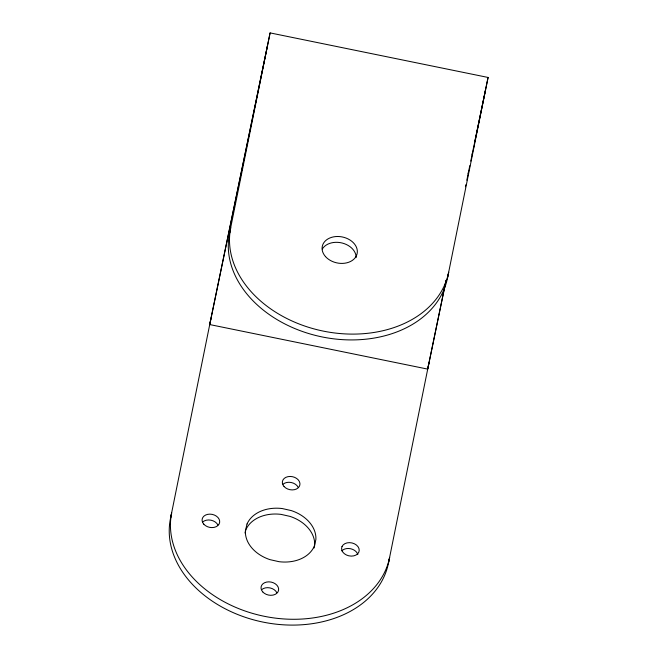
<?xml version="1.0" encoding="UTF-8"?>
<svg xmlns="http://www.w3.org/2000/svg" width="658" height="658" viewBox="0 0 658 658"><rect width="100%" height="100%" fill="white"/><g stroke="black" fill="none" stroke-linecap="round" stroke-linejoin="round"><path stroke-width="0.99" d="M170.455 518.668L171.664 512.845A111.243 82.801 11.7 0 0 264.236 616.283A111.243 82.801 11.7 0 0 389.635 557.4L388.434 563.215A111.243 82.801 11.7 0 1 263.036 622.098A111.243 82.801 11.7 0 1 170.455 518.668L211.045 318.069M229.51 233.5L270.101 32.9L488.08 77.455L447.489 278.046A111.243 82.801 11.7 0 1 322.091 336.929A111.243 82.801 11.7 0 1 229.51 233.5L230.719 227.676A111.243 82.801 11.7 0 0 323.292 331.106A111.243 82.801 11.7 0 0 448.69 272.231L447.489 278.046M388.434 563.215L429.024 362.624M209.836 323.892L270.101 32.9M267.584 45.213L209.729 324.567L427.708 369.113L446.025 280.686M427.815 368.439L446.083 280.226M465.436 186.773L465.856 184.758M468.142 173.712L469.812 165.668M472.099 154.614L473.76 146.578M474.805 141.552L488.08 77.455M466.835 180.202L468.496 172.166M470.783 161.111L472.452 153.067M473.489 148.042L485.563 89.759M245.047 533.062L245.829 529.822A35.598 26.493 11.7 0 1 281.048 514.375L290.112 516.415A35.598 26.493 11.7 0 1 314.68 545.342L314.031 548.015M341.798 550.894A8.899 6.621 11.7 0 1 350.796 548.772A8.899 6.621 11.7 0 1 357.82 554.579M261.736 589.609A8.899 6.621 11.7 0 1 276.845 592.693M283.055 484.214A8.899 6.621 11.7 0 1 298.156 487.298M202.796 521.901A8.899 6.621 11.7 0 1 217.897 524.985M322.338 248.971A17.799 13.25 11.7 0 1 342.259 243.049A17.799 13.25 11.7 0 1 356.134 257.607M247.03 523.998L245.418 530.726A35.598 26.493 11.7 0 0 269.977 559.645L279.041 561.693A35.598 26.493 11.7 0 0 314.269 546.247L315.881 539.519A35.598 26.493 11.7 0 0 291.321 510.6L282.257 508.552A35.598 26.493 11.7 0 0 247.03 523.998M342.012 546.559L341.592 548.237A8.899 6.621 11.7 0 0 348.798 555.813A8.899 6.621 11.7 0 0 358.791 552.194L359.21 550.516A8.899 6.621 11.7 0 0 352.005 542.949A8.899 6.621 11.7 0 0 342.012 546.559M262.748 591.912A8.899 6.621 11.7 0 0 277.923 591.986A8.899 6.621 11.7 0 0 268.851 581.845A8.899 6.621 11.7 0 0 262.748 591.912M284.059 486.517A8.899 6.621 11.7 0 0 299.234 486.583A8.899 6.621 11.7 0 0 290.162 476.45A8.899 6.621 11.7 0 0 284.059 486.517M203.799 524.196A8.899 6.621 11.7 0 0 218.974 524.27A8.899 6.621 11.7 0 0 209.91 514.137A8.899 6.621 11.7 0 0 203.799 524.196M325.521 256.612A17.799 13.25 11.7 0 0 355.871 256.752A17.799 13.25 11.7 0 0 337.727 236.485A17.799 13.25 11.7 0 0 325.521 256.612"/></g></svg>
